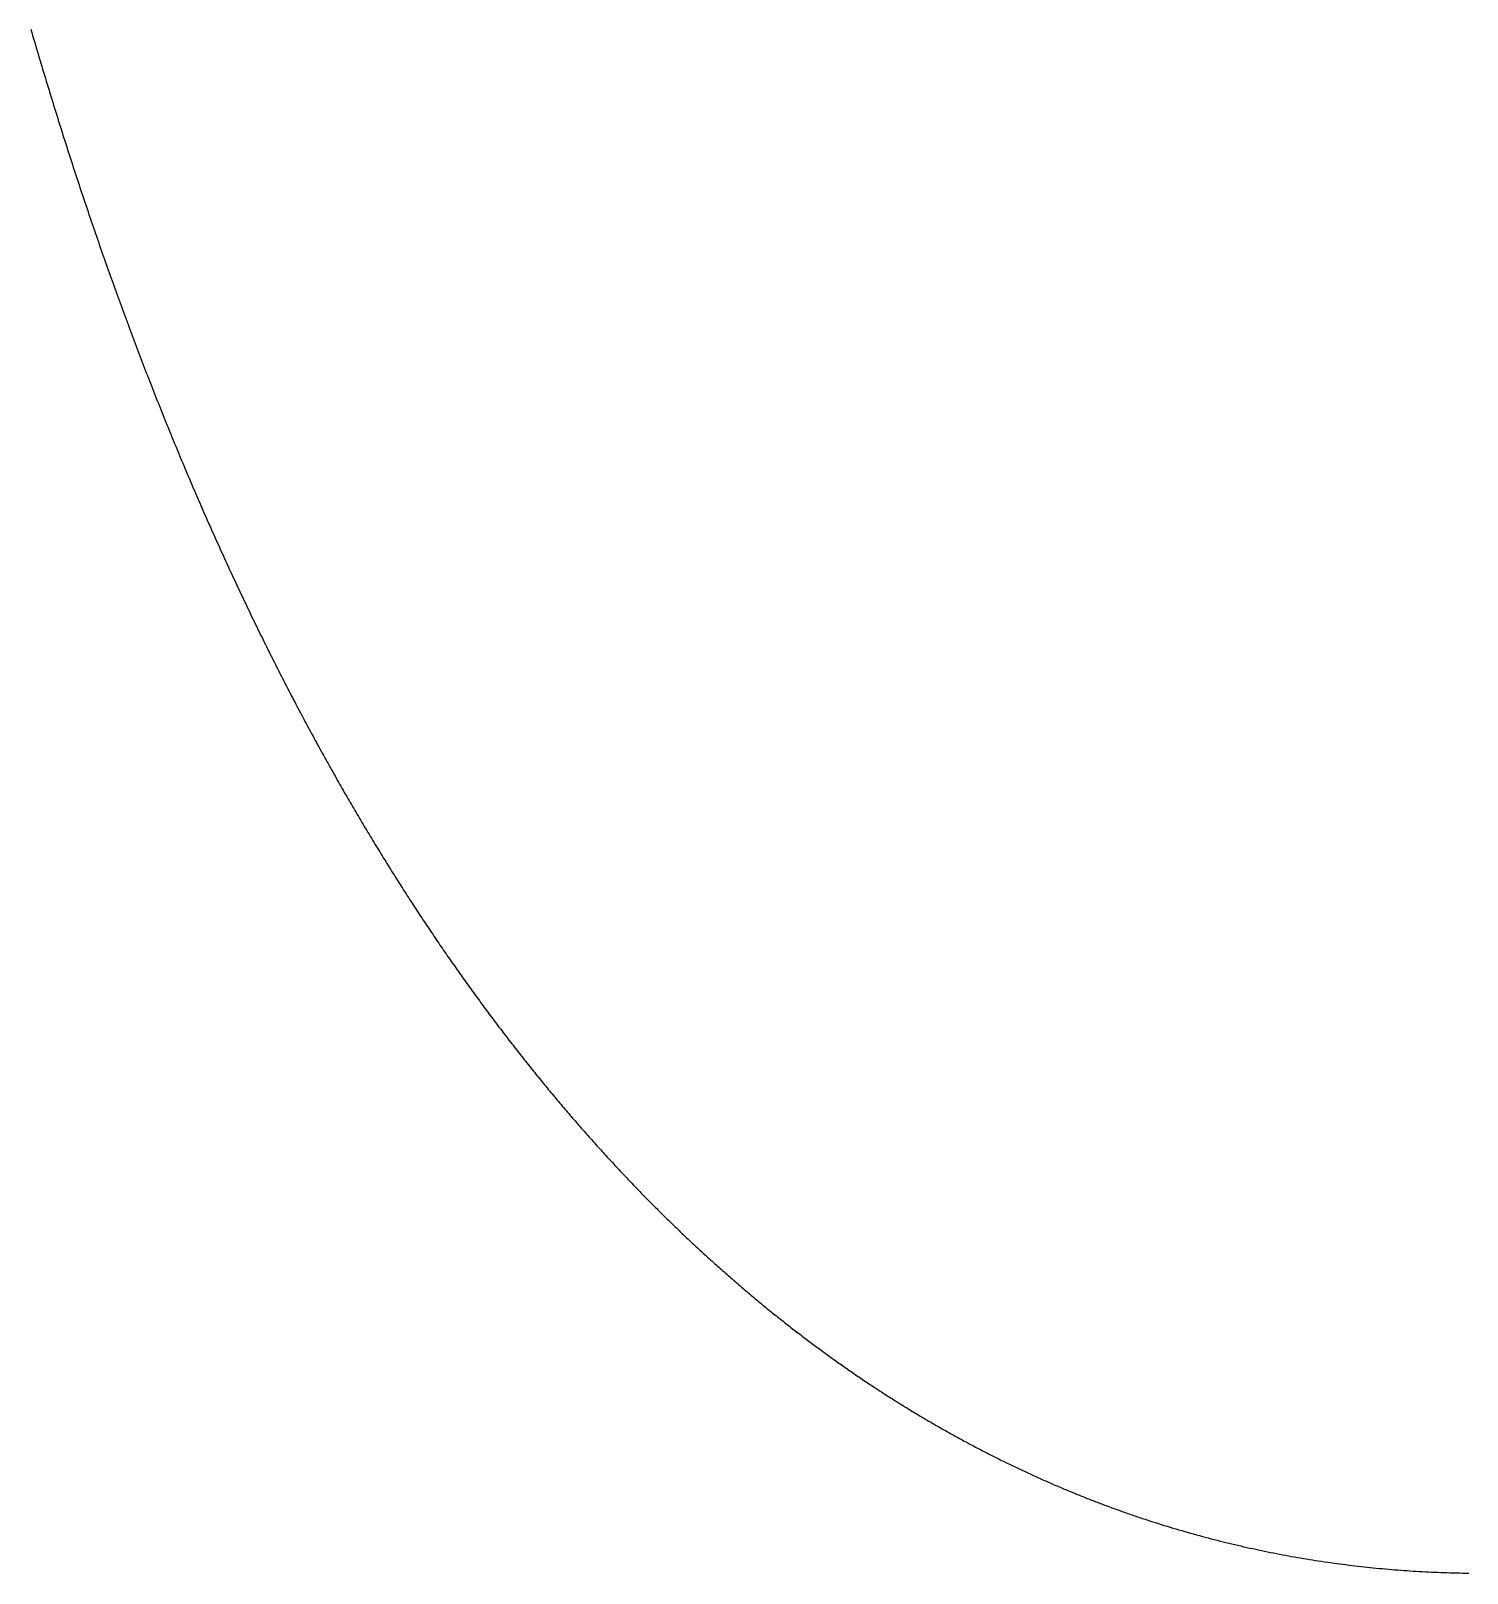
# Model space of a CAD drawing. Header units: millimetres. Extents: x 84 to 218, y -151 to -51.
# Drawn here: x 87.11 to 100.3, y -139.82 to -125.65 of the extents above; entities that cross this region are included whole.
import ezdxf

# ---------------------------------------------------------------- set-up
doc = ezdxf.new("R2010")
doc.units = ezdxf.units.MM
doc.layers.add('BLACK', color=250, linetype='CONTINUOUS')

msp = doc.modelspace()

# ---------------------------------------------------------------- linework, layer by layer
at = {"layer": 'BLACK', "linetype": 'CONTINUOUS'}
for p, q in [((87.112212, -125.640218), (87.120461, -125.668563)), ((87.120461, -125.668563), (87.128719, -125.696869)), ((87.128719, -125.696869), (87.136989, -125.725144)), ((87.136989, -125.725144), (87.145268, -125.753379)), ((87.145268, -125.753379), (87.153559, -125.781583)), ((87.153559, -125.781583), (87.161859, -125.809747)), ((87.161859, -125.809747), (87.170171, -125.83788)), ((87.170171, -125.83788), (87.178492, -125.865974)), ((87.178492, -125.865974), (87.186824, -125.894036)), ((87.186824, -125.894036), (87.195166, -125.922059)), ((87.195166, -125.922059), (87.203519, -125.950051)), ((87.203519, -125.950051), (87.211882, -125.978003)), ((87.211882, -125.978003), (87.220256, -126.005925)), ((87.220256, -126.005925), (87.228639, -126.033807)), ((87.228639, -126.033807), (87.237034, -126.061658)), ((87.237034, -126.061658), (87.245437, -126.08947)), ((87.245437, -126.08947), (87.253852, -126.117251)), ((87.253852, -126.117251), (87.262276, -126.144992)), ((87.262276, -126.144992), (87.270712, -126.172702)), ((87.270712, -126.172702), (87.279157, -126.200373)), ((87.279157, -126.200373), (87.287613, -126.228014)), ((87.287613, -126.228014), (87.296078, -126.255615)), ((87.296078, -126.255615), (87.304554, -126.283185)), ((87.304554, -126.283185), (87.31304, -126.310716)), ((87.31304, -126.310716), (87.321536, -126.338217)), ((87.321536, -126.338217), (87.330042, -126.365677)), ((87.330042, -126.365677), (87.338559, -126.393108)), ((87.338559, -126.393108), (87.347085, -126.420499)), ((87.347085, -126.420499), (87.355622, -126.44786)), ((87.355622, -126.44786), (87.364168, -126.475181)), ((87.364168, -126.475181), (87.372725, -126.502472)), ((87.372725, -126.502472), (87.381291, -126.529724)), ((87.381291, -126.529724), (87.389869, -126.556945)), ((87.389869, -126.556945), (87.398455, -126.584127)), ((87.398455, -126.584127), (87.407052, -126.611279)), ((87.407052, -126.611279), (87.415658, -126.638391)), ((87.415658, -126.638391), (87.424275, -126.665474)), ((87.424275, -126.665474), (87.432901, -126.692517)), ((87.432901, -126.692517), (87.441538, -126.71953)), ((87.441538, -126.71953), (87.450184, -126.746503)), ((87.450184, -126.746503), (87.458841, -126.773447)), ((87.458841, -126.773447), (87.467506, -126.800351)), ((87.467506, -126.800351), (87.476183, -126.827226)), ((87.476183, -126.827226), (87.484868, -126.854061)), ((87.484868, -126.854061), (87.493565, -126.880866)), ((87.493565, -126.880866), (87.502269, -126.907632)), ((87.502269, -126.907632), (87.510985, -126.934368)), ((87.510985, -126.934368), (87.51971, -126.961065)), ((87.51971, -126.961065), (87.528445, -126.987732)), ((87.528445, -126.987732), (87.537189, -127.01436)), ((87.537189, -127.01436), (87.545944, -127.040958)), ((87.545944, -127.040958), (87.554708, -127.067518)), ((87.554708, -127.067518), (87.563482, -127.094047)), ((87.563482, -127.094047), (87.572265, -127.120537)), ((87.572265, -127.120537), (87.581059, -127.146998)), ((87.581059, -127.146998), (87.589861, -127.17342)), ((87.589861, -127.17342), (87.598674, -127.199812)), ((87.598674, -127.199812), (87.607495, -127.226165)), ((87.607495, -127.226165), (87.616328, -127.252488)), ((87.616328, -127.252488), (87.625168, -127.278773)), ((87.625168, -127.278773), (87.63402, -127.305028)), ((87.63402, -127.305028), (87.642879, -127.331244)), ((87.642879, -127.331244), (87.65175, -127.357431)), ((87.65175, -127.357431), (87.660629, -127.383578)), ((87.660629, -127.383578), (87.669519, -127.409696)), ((87.669519, -127.409696), (87.678417, -127.435776)), ((87.678417, -127.435776), (87.687325, -127.461826)), ((87.687325, -127.461826), (87.696242, -127.487837)), ((87.696242, -127.487837), (87.70517, -127.513819)), ((87.70517, -127.513819), (87.714105, -127.539762)), ((87.714105, -127.539762), (87.723052, -127.565676)), ((87.723052, -127.565676), (87.732007, -127.591551)), ((87.732007, -127.591551), (87.740972, -127.617397)), ((87.740972, -127.617397), (87.749945, -127.643204)), ((87.749945, -127.643204), (87.75893, -127.668982)), ((87.75893, -127.668982), (87.767921, -127.694721)), ((87.767921, -127.694721), (87.776924, -127.720431)), ((87.776924, -127.720431), (87.785935, -127.746103)), ((87.785935, -127.746103), (87.794957, -127.771745)), ((87.794957, -127.771745), (87.803986, -127.797349)), ((87.803986, -127.797349), (87.813026, -127.822924)), ((87.813026, -127.822924), (87.822074, -127.84846)), ((87.822074, -127.84846), (87.831132, -127.873967)), ((87.831132, -127.873967), (87.840199, -127.899436)), ((87.840199, -127.899436), (87.849276, -127.924875)), ((87.849276, -127.924875), (87.85836, -127.950277)), ((87.85836, -127.950277), (87.867456, -127.975649)), ((87.867456, -127.975649), (87.876559, -128.000983)), ((87.876559, -128.000983), (87.885673, -128.026288)), ((87.885673, -128.026288), (87.894794, -128.051555)), ((87.894794, -128.051555), (87.903926, -128.076792)), ((87.903926, -128.076792), (87.913066, -128.101992)), ((87.913066, -128.101992), (87.922216, -128.127162)), ((87.922216, -128.127162), (87.931374, -128.152295)), ((87.931374, -128.152295), (87.940542, -128.177398)), ((87.940542, -128.177398), (87.949718, -128.202463)), ((87.949718, -128.202463), (87.958905, -128.2275)), ((87.958905, -128.2275), (87.968098, -128.252498)), ((87.968098, -128.252498), (87.977303, -128.277468)), ((87.977303, -128.277468), (87.986515, -128.302399)), ((87.986515, -128.302399), (87.995738, -128.327302)), ((87.995738, -128.327302), (88.004967, -128.352167)), ((88.004967, -128.352167), (88.014208, -128.377003)), ((88.014208, -128.377003), (88.023456, -128.401801)), ((88.023456, -128.401801), (88.032714, -128.426571)), ((88.032714, -128.426571), (88.04198, -128.451302)), ((88.04198, -128.451302), (88.051256, -128.476005)), ((88.051256, -128.476005), (88.060539, -128.50067)), ((88.060539, -128.50067), (88.069833, -128.525306)), ((88.069833, -128.525306), (88.079134, -128.549905)), ((88.079134, -128.549905), (88.088445, -128.574475)), ((88.088445, -128.574475), (88.097764, -128.599007)), ((88.097764, -128.599007), (88.107093, -128.623511)), ((88.107093, -128.623511), (88.11643, -128.647977)), ((88.11643, -128.647977), (88.125776, -128.672414)), ((88.125776, -128.672414), (88.13513, -128.696814)), ((88.13513, -128.696814), (88.144494, -128.721186)), ((88.144494, -128.721186), (88.153866, -128.745519)), ((88.153866, -128.745519), (88.163247, -128.769825)), ((88.163247, -128.769825), (88.172636, -128.794092)), ((88.172636, -128.794092), (88.182035, -128.818332)), ((88.182035, -128.818332), (88.191441, -128.842534)), ((88.191441, -128.842534), (88.200858, -128.866707)), ((88.200858, -128.866707), (88.210281, -128.890843)), ((88.210281, -128.890843), (88.219715, -128.914951)), ((88.219715, -128.914951), (88.229155, -128.939021)), ((88.229155, -128.939021), (88.238606, -128.963063)), ((88.238606, -128.963063), (88.248064, -128.987068)), ((88.248064, -128.987068), (88.257532, -129.011044)), ((88.257532, -129.011044), (88.267007, -129.034983)), ((88.267007, -129.034983), (88.276492, -129.058894)), ((88.276492, -129.058894), (88.285984, -129.082767)), ((88.285984, -129.082767), (88.295486, -129.106612)), ((88.295486, -129.106612), (88.304995, -129.130421)), ((88.304995, -129.130421), (88.314514, -129.1542)), ((88.314514, -129.1542), (88.32404, -129.177943)), ((88.32404, -129.177943), (88.333576, -129.201658)), ((88.333576, -129.201658), (88.343119, -129.225336)), ((88.343119, -129.225336), (88.352672, -129.248985)), ((88.352672, -129.248985), (88.362231, -129.272597)), ((88.362231, -129.272597), (88.371801, -129.296182)), ((88.371801, -129.296182), (88.381378, -129.319729)), ((88.381378, -129.319729), (88.390964, -129.343248)), ((88.390964, -129.343248), (88.400557, -129.366731)), ((88.400557, -129.366731), (88.41016, -129.390185)), ((88.41016, -129.390185), (88.41977, -129.413603)), ((88.41977, -129.413603), (88.42939, -129.436992)), ((88.42939, -129.436992), (88.439016, -129.460345)), ((88.439016, -129.460345), (88.448653, -129.483669)), ((88.448653, -129.483669), (88.458296, -129.506958)), ((88.458296, -129.506958), (88.467949, -129.530217)), ((88.467949, -129.530217), (88.477608, -129.553441)), ((88.477608, -129.553441), (88.487278, -129.576636)), ((88.487278, -129.576636), (88.496954, -129.599795)), ((88.496954, -129.599795), (88.506639, -129.622926)), ((88.506639, -129.622926), (88.516332, -129.64602)), ((88.516332, -129.64602), (88.526034, -129.669087)), ((88.526034, -129.669087), (88.535742, -129.692117)), ((88.535742, -129.692117), (88.545461, -129.715119)), ((88.545461, -129.715119), (88.555186, -129.738084)), ((88.555186, -129.738084), (88.564921, -129.761022)), ((88.564921, -129.761022), (88.574662, -129.783924)), ((88.574662, -129.783924), (88.584413, -129.806797)), ((88.584413, -129.806797), (88.59417, -129.829635)), ((88.59417, -129.829635), (88.603937, -129.852444)), ((88.603937, -129.852444), (88.61371, -129.875217)), ((88.61371, -129.875217), (88.623493, -129.897963)), ((88.623493, -129.897963), (88.633283, -129.920672)), ((88.633283, -129.920672), (88.643082, -129.943354)), ((88.643082, -129.943354), (88.652887, -129.965999)), ((88.652887, -129.965999), (88.662702, -129.988617)), ((88.662702, -129.988617), (88.672524, -130.011199)), ((88.672524, -130.011199), (88.682355, -130.033753)), ((88.682355, -130.033753), (88.692192, -130.056271)), ((88.692192, -130.056271), (88.702039, -130.078761)), ((88.702039, -130.078761), (88.711892, -130.101216)), ((88.711892, -130.101216), (88.721755, -130.123642)), ((88.721755, -130.123642), (88.731623, -130.146033)), ((88.731623, -130.146033), (88.741502, -130.168396)), ((88.741502, -130.168396), (88.751386, -130.190724)), ((88.751386, -130.190724), (88.76128, -130.213024)), ((88.76128, -130.213024), (88.771181, -130.235288)), ((88.771181, -130.235288), (88.78109, -130.257524)), ((88.78109, -130.257524), (88.791006, -130.279725)), ((88.791006, -130.279725), (88.800932, -130.301898)), ((88.800932, -130.301898), (88.810863, -130.324036)), ((88.810863, -130.324036), (88.820804, -130.346146)), ((88.820804, -130.346146), (88.830751, -130.368221)), ((88.830751, -130.368221), (88.840707, -130.390268)), ((88.840707, -130.390268), (88.850669, -130.412279)), ((88.850669, -130.412279), (88.860641, -130.434263)), ((88.860641, -130.434263), (88.870619, -130.456212)), ((88.870619, -130.456212), (88.880606, -130.478133)), ((88.880606, -130.478133), (88.890599, -130.500019)), ((88.890599, -130.500019), (88.900601, -130.521877)), ((88.900601, -130.521877), (88.91061, -130.5437)), ((88.91061, -130.5437), (88.920627, -130.565496)), ((88.920627, -130.565496), (88.930651, -130.587256)), ((88.930651, -130.587256), (88.940684, -130.608989)), ((88.940684, -130.608989), (88.950723, -130.630687)), ((88.950723, -130.630687), (88.960771, -130.652357)), ((88.960771, -130.652357), (88.970824, -130.673993)), ((88.970824, -130.673993), (88.980888, -130.695601)), ((88.980888, -130.695601), (88.990957, -130.717173)), ((88.990957, -130.717173), (89.001035, -130.738719)), ((89.001035, -130.738719), (89.011119, -130.760229)), ((89.011119, -130.760229), (89.021212, -130.781713)), ((89.021212, -130.781713), (89.031311, -130.803161)), ((89.031311, -130.803161), (89.041419, -130.824582)), ((89.041419, -130.824582), (89.051533, -130.845968)), ((89.051533, -130.845968), (89.061656, -130.867327)), ((89.061656, -130.867327), (89.071784, -130.888651)), ((89.071784, -130.888651), (89.081922, -130.909948)), ((89.081922, -130.909948), (89.092066, -130.93121)), ((89.092066, -130.93121), (89.102219, -130.952445)), ((89.102219, -130.952445), (89.112377, -130.973645)), ((89.112377, -130.973645), (89.122544, -130.994819)), ((89.122544, -130.994819), (89.132717, -131.015957)), ((89.132717, -131.015957), (89.142899, -131.037068)), ((89.142899, -131.037068), (89.153087, -131.058145)), ((89.153087, -131.058145), (89.163283, -131.079194)), ((89.163283, -131.079194), (89.173486, -131.100209)), ((89.173486, -131.100209), (89.183697, -131.121197)), ((89.183697, -131.121197), (89.193914, -131.142151)), ((89.193914, -131.142151), (89.204139, -131.163077)), ((89.204139, -131.163077), (89.214371, -131.183969)), ((89.214371, -131.183969), (89.224611, -131.204834)), ((89.224611, -131.204834), (89.234857, -131.225665)), ((89.234857, -131.225665), (89.245111, -131.246469)), ((89.245111, -131.246469), (89.255371, -131.267238)), ((89.255371, -131.267238), (89.26564, -131.28798)), ((89.26564, -131.28798), (89.275915, -131.308689)), ((89.275915, -131.308689), (89.286198, -131.32937)), ((89.286198, -131.32937), (89.296487, -131.350017)), ((89.296487, -131.350017), (89.306784, -131.370637)), ((89.306784, -131.370637), (89.317087, -131.391223)), ((89.317087, -131.391223), (89.327399, -131.411782)), ((89.327399, -131.411782), (89.337716, -131.432307)), ((89.337716, -131.432307), (89.348042, -131.452805)), ((89.348042, -131.452805), (89.358374, -131.473269)), ((89.358374, -131.473269), (89.368714, -131.493707)), ((89.368714, -131.493707), (89.379059, -131.51411)), ((89.379059, -131.51411), (89.389413, -131.534487)), ((89.389413, -131.534487), (89.399773, -131.554829)), ((89.399773, -131.554829), (89.410141, -131.575145)), ((89.410141, -131.575145), (89.420514, -131.595427)), ((89.420514, -131.595427), (89.430897, -131.615683)), ((89.430897, -131.615683), (89.441284, -131.635904)), ((89.441284, -131.635904), (89.45168, -131.656099)), ((89.45168, -131.656099), (89.462081, -131.67626)), ((89.462081, -131.67626), (89.472491, -131.696395)), ((89.472491, -131.696395), (89.482906, -131.716495)), ((89.482906, -131.716495), (89.49333, -131.73657)), ((89.49333, -131.73657), (89.503759, -131.75661)), ((89.503759, -131.75661), (89.514196, -131.776624)), ((89.514196, -131.776624), (89.524639, -131.796604)), ((89.524639, -131.796604), (89.53509, -131.816558)), ((89.53509, -131.816558), (89.545546, -131.836478)), ((89.545546, -131.836478), (89.556011, -131.856372)), ((89.556011, -131.856372), (89.566481, -131.876232)), ((89.566481, -131.876232), (89.57696, -131.896066)), ((89.57696, -131.896066), (89.587443, -131.915866)), ((89.587443, -131.915866), (89.597935, -131.93564)), ((89.597935, -131.93564), (89.608432, -131.95538)), ((89.608432, -131.95538), (89.618938, -131.975094)), ((89.618938, -131.975094), (89.629449, -131.994775)), ((89.629449, -131.994775), (89.639968, -132.014429)), ((89.639968, -132.014429), (89.650492, -132.03405)), ((89.650492, -132.03405), (89.661024, -132.053645)), ((89.661024, -132.053645), (89.671562, -132.073206)), ((89.671562, -132.073206), (89.682107, -132.092741)), ((89.682107, -132.092741), (89.692658, -132.112243)), ((89.692658, -132.112243), (89.703217, -132.131719)), ((89.703217, -132.131719), (89.713781, -132.151161)), ((89.713781, -132.151161), (89.724354, -132.170578)), ((89.724354, -132.170578), (89.734931, -132.189961)), ((89.734931, -132.189961), (89.745517, -132.209318)), ((89.745517, -132.209318), (89.756107, -132.228642)), ((89.756107, -132.228642), (89.766706, -132.24794)), ((89.766706, -132.24794), (89.77731, -132.267204)), ((89.77731, -132.267204), (89.787922, -132.286443)), ((89.787922, -132.286443), (89.798539, -132.305649)), ((89.798539, -132.305649), (89.809164, -132.324828)), ((89.809164, -132.324828), (89.819794, -132.343975)), ((89.819794, -132.343975), (89.830432, -132.363096)), ((89.830432, -132.363096), (89.841075, -132.382184)), ((89.841075, -132.382184), (89.851726, -132.401245)), ((89.851726, -132.401245), (89.862382, -132.420274)), ((89.862382, -132.420274), (89.873046, -132.439277)), ((89.873046, -132.439277), (89.883715, -132.458248)), ((89.883715, -132.458248), (89.894392, -132.477192)), ((89.894392, -132.477192), (89.905074, -132.496104)), ((89.905074, -132.496104), (89.915763, -132.514989)), ((89.915763, -132.514989), (89.926458, -132.533843)), ((89.926458, -132.533843), (89.937161, -132.55267)), ((89.937161, -132.55267), (89.947868, -132.571464)), ((89.947868, -132.571464), (89.958583, -132.590233)), ((89.958583, -132.590233), (89.969303, -132.608969)), ((89.969303, -132.608969), (89.980032, -132.62768)), ((89.980032, -132.62768), (89.990764, -132.646358)), ((89.990764, -132.646358), (90.001505, -132.66501)), ((90.001505, -132.66501), (90.01225, -132.68363)), ((90.01225, -132.68363), (90.023004, -132.702223)), ((90.023004, -132.702223), (90.033762, -132.720785)), ((90.033762, -132.720785), (90.044528, -132.739321)), ((90.044528, -132.739321), (90.055298, -132.757825)), ((90.055298, -132.757825), (90.066077, -132.776302)), ((90.066077, -132.776302), (90.07686, -132.794748)), ((90.07686, -132.794748), (90.087651, -132.813168)), ((90.087651, -132.813168), (90.098447, -132.831556)), ((90.098447, -132.831556), (90.10925, -132.849918)), ((90.10925, -132.849918), (90.120058, -132.868248)), ((90.120058, -132.868248), (90.130874, -132.886552)), ((90.130874, -132.886552), (90.141694, -132.904824)), ((90.141694, -132.904824), (90.152523, -132.923071)), ((90.152523, -132.923071), (90.163355, -132.941285)), ((90.163355, -132.941285), (90.174196, -132.959474)), ((90.174196, -132.959474), (90.185041, -132.977632)), ((90.185041, -132.977632), (90.195893, -132.995763)), ((90.195893, -132.995763), (90.206751, -133.013863)), ((90.206751, -133.013863), (90.217616, -133.031937)), ((90.217616, -133.031937), (90.228485, -133.049979)), ((90.228485, -133.049979), (90.239362, -133.067996)), ((90.239362, -133.067996), (90.250244, -133.085981)), ((90.250244, -133.085981), (90.261133, -133.103941)), ((90.261133, -133.103941), (90.272027, -133.121868)), ((90.272027, -133.121868), (90.282928, -133.139771)), ((90.282928, -133.139771), (90.293834, -133.157641)), ((90.293834, -133.157641), (90.304748, -133.175487)), ((90.304748, -133.175487), (90.315665, -133.1933)), ((90.315665, -133.1933), (90.326591, -133.211089)), ((90.326591, -133.211089), (90.337521, -133.228846)), ((90.337521, -133.228846), (90.348458, -133.246577)), ((90.348458, -133.246577), (90.3594, -133.264277)), ((90.3594, -133.264277), (90.370349, -133.281951)), ((90.370349, -133.281951), (90.381303, -133.299595)), ((90.381303, -133.299595), (90.392264, -133.317212)), ((90.392264, -133.317212), (90.403229, -133.334799)), ((90.403229, -133.334799), (90.414203, -133.35236)), ((90.414203, -133.35236), (90.42518, -133.36989)), ((90.42518, -133.36989), (90.436165, -133.387395)), ((90.436165, -133.387395), (90.447154, -133.404868)), ((90.447154, -133.404868), (90.45815, -133.422316)), ((90.45815, -133.422316), (90.469151, -133.439733)), ((90.469151, -133.439733), (90.480159, -133.457125)), ((90.480159, -133.457125), (90.491172, -133.474485)), ((90.491172, -133.474485), (90.502192, -133.491821)), ((90.502192, -133.491821), (90.513216, -133.509125)), ((90.513216, -133.509125), (90.524248, -133.526404)), ((90.524248, -133.526404), (90.535283, -133.543652)), ((90.535283, -133.543652), (90.546326, -133.560875)), ((90.546326, -133.560875), (90.557374, -133.578067)), ((90.557374, -133.578067), (90.568429, -133.595234)), ((90.568429, -133.595234), (90.579487, -133.61237)), ((90.579487, -133.61237), (90.590554, -133.629481)), ((90.590554, -133.629481), (90.601624, -133.646561)), ((90.601624, -133.646561), (90.612701, -133.663616)), ((90.612701, -133.663616), (90.623783, -133.680641)), ((90.623783, -133.680641), (90.634872, -133.69764)), ((90.634872, -133.69764), (90.645965, -133.714608)), ((90.645965, -133.714608), (90.657066, -133.731552)), ((90.657066, -133.731552), (90.66817, -133.748465)), ((90.66817, -133.748465), (90.679282, -133.765353)), ((90.679282, -133.765353), (90.690398, -133.78221)), ((90.690398, -133.78221), (90.701521, -133.799042)), ((90.701521, -133.799042), (90.712648, -133.815844)), ((90.712648, -133.815844), (90.723783, -133.832621)), ((90.723783, -133.832621), (90.734921, -133.849367)), ((90.734921, -133.849367), (90.746066, -133.866089)), ((90.746066, -133.866089), (90.757216, -133.88278)), ((90.757216, -133.88278), (90.768373, -133.899446)), ((90.768373, -133.899446), (90.779533, -133.916082)), ((90.779533, -133.916082), (90.790701, -133.932692)), ((90.790701, -133.932692), (90.801873, -133.949273)), ((90.801873, -133.949273), (90.813052, -133.965829)), ((90.813052, -133.965829), (90.824235, -133.982354)), ((90.824235, -133.982354), (90.835425, -133.998855)), ((90.835425, -133.998855), (90.846619, -134.015325)), ((90.846619, -134.015325), (90.85782, -134.031771)), ((90.85782, -134.031771), (90.869025, -134.048187)), ((90.869025, -134.048187), (90.880237, -134.064578)), ((90.880237, -134.064578), (90.891453, -134.080938)), ((90.891453, -134.080938), (90.902676, -134.097274)), ((90.902676, -134.097274), (90.913903, -134.11358)), ((90.913903, -134.11358), (90.925137, -134.129862)), ((90.925137, -134.129862), (90.936374, -134.146113)), ((90.936374, -134.146113), (90.947619, -134.16234)), ((90.947619, -134.16234), (90.958868, -134.178536)), ((90.958868, -134.178536), (90.970123, -134.194709)), ((90.970123, -134.194709), (90.981383, -134.210851)), ((90.981383, -134.210851), (90.992649, -134.226968)), ((90.992649, -134.226968), (91.003919, -134.243056)), ((91.003919, -134.243056), (91.015196, -134.259119)), ((91.015196, -134.259119), (91.026477, -134.275153)), ((91.026477, -134.275153), (91.037765, -134.291162)), ((91.037765, -134.291162), (91.049057, -134.307141)), ((91.049057, -134.307141), (91.060355, -134.323096)), ((91.060355, -134.323096), (91.071657, -134.339021)), ((91.071657, -134.339021), (91.082967, -134.354921)), ((91.082967, -134.354921), (91.09428, -134.370792)), ((91.09428, -134.370792), (91.105599, -134.386639)), ((91.105599, -134.386639), (91.116923, -134.402456)), ((91.116923, -134.402456), (91.128253, -134.418248)), ((91.128253, -134.418248), (91.139587, -134.434011)), ((91.139587, -134.434011), (91.150928, -134.44975)), ((91.150928, -134.44975), (91.162273, -134.465459)), ((91.162273, -134.465459), (91.173624, -134.481144)), ((91.173624, -134.481144), (91.184979, -134.496799)), ((91.184979, -134.496799), (91.196341, -134.51243)), ((91.196341, -134.51243), (91.207706, -134.528032)), ((91.207706, -134.528032), (91.219079, -134.543609)), ((91.219079, -134.543609), (91.230454, -134.559157)), ((91.230454, -134.559157), (91.241837, -134.574681)), ((91.241837, -134.574681), (91.253223, -134.590176)), ((91.253223, -134.590176), (91.264617, -134.605646)), ((91.264617, -134.605646), (91.276013, -134.621087)), ((91.276013, -134.621087), (91.287416, -134.636504)), ((91.287416, -134.636504), (91.298823, -134.651892)), ((91.298823, -134.651892), (91.310237, -134.667256)), ((91.310237, -134.667256), (91.321654, -134.68259)), ((91.321654, -134.68259), (91.333078, -134.697901)), ((91.333078, -134.697901), (91.344505, -134.713182)), ((91.344505, -134.713182), (91.355939, -134.728439)), ((91.355939, -134.728439), (91.367377, -134.743668)), ((91.367377, -134.743668), (91.378821, -134.758872)), ((91.378821, -134.758872), (91.390269, -134.774047)), ((91.390269, -134.774047), (91.401723, -134.789198)), ((91.401723, -134.789198), (91.413181, -134.80432)), ((91.413181, -134.80432), (91.424646, -134.819419)), ((91.424646, -134.819419), (91.436114, -134.834488)), ((91.436114, -134.834488), (91.447588, -134.849533)), ((91.447588, -134.849533), (91.459066, -134.86455)), ((91.459066, -134.86455), (91.470551, -134.879543)), ((91.470551, -134.879543), (91.482039, -134.894507)), ((91.482039, -134.894507), (91.493534, -134.909447)), ((91.493534, -134.909447), (91.505032, -134.924358)), ((91.505032, -134.924358), (91.516537, -134.939245)), ((91.516537, -134.939245), (91.528044, -134.954104)), ((91.528044, -134.954104), (91.539559, -134.968939)), ((91.539559, -134.968939), (91.551077, -134.983745)), ((91.551077, -134.983745), (91.562602, -134.998528)), ((91.562602, -134.998528), (91.574129, -135.013282)), ((91.574129, -135.013282), (91.585664, -135.028012)), ((91.585664, -135.028012), (91.597201, -135.042713)), ((91.597201, -135.042713), (91.608746, -135.057391)), ((91.608746, -135.057391), (91.620293, -135.072041)), ((91.620293, -135.072041), (91.631847, -135.086666)), ((91.631847, -135.086666), (91.643405, -135.101264)), ((91.643405, -135.101264), (91.654969, -135.115837)), ((91.654969, -135.115837), (91.666536, -135.130382)), ((91.666536, -135.130382), (91.678109, -135.144904)), ((91.678109, -135.144904), (91.689686, -135.159397)), ((91.689686, -135.159397), (91.701269, -135.173867)), ((91.701269, -135.173867), (91.712856, -135.188308)), ((91.712856, -135.188308), (91.724449, -135.202726)), ((91.724449, -135.202726), (91.736045, -135.217115)), ((91.736045, -135.217115), (91.747648, -135.231481)), ((91.747648, -135.231481), (91.759253, -135.245819)), ((91.759253, -135.245819), (91.770866, -135.260133)), ((91.770866, -135.260133), (91.782481, -135.274419)), ((91.782481, -135.274419), (91.794103, -135.288682)), ((91.794103, -135.288682), (91.805728, -135.302916)), ((91.805728, -135.302916), (91.81736, -135.317127)), ((91.81736, -135.317127), (91.828994, -135.33131)), ((91.828994, -135.33131), (91.840635, -135.34547)), ((91.840635, -135.34547), (91.852279, -135.359601)), ((91.852279, -135.359601), (91.86393, -135.37371)), ((91.86393, -135.37371), (91.875583, -135.38779)), ((91.875583, -135.38779), (91.887243, -135.401847)), ((91.887243, -135.401847), (91.898906, -135.415876)), ((91.898906, -135.415876), (91.910576, -135.429881)), ((91.910576, -135.429881), (91.922248, -135.443859)), ((91.922248, -135.443859), (91.933927, -135.457814)), ((91.933927, -135.457814), (91.945609, -135.47174)), ((91.945609, -135.47174), (91.957297, -135.485644)), ((91.957297, -135.485644), (91.968988, -135.499519)), ((91.968988, -135.499519), (91.980686, -135.513372)), ((91.980686, -135.513372), (91.992387, -135.527197)), ((91.992387, -135.527197), (92.004094, -135.540998)), ((92.004094, -135.540998), (92.015803, -135.554772)), ((92.015803, -135.554772), (92.02752, -135.568523)), ((92.02752, -135.568523), (92.039239, -135.582246)), ((92.039239, -135.582246), (92.050964, -135.595946)), ((92.050964, -135.595946), (92.062693, -135.609618)), ((92.062693, -135.609618), (92.074428, -135.623267)), ((92.074428, -135.623267), (92.086165, -135.636889)), ((92.086165, -135.636889), (92.097909, -135.650487)), ((92.097909, -135.650487), (92.109656, -135.664059)), ((92.109656, -135.664059), (92.121409, -135.677607)), ((92.121409, -135.677607), (92.133165, -135.691127)), ((92.133165, -135.691127), (92.144927, -135.704625)), ((92.144927, -135.704625), (92.156693, -135.718095)), ((92.156693, -135.718095), (92.168464, -135.731542)), ((92.168464, -135.731542), (92.180238, -135.744962)), ((92.180238, -135.744962), (92.192019, -135.758359)), ((92.192019, -135.758359), (92.203802, -135.771729)), ((92.203802, -135.771729), (92.215592, -135.785076)), ((92.215592, -135.785076), (92.227384, -135.798395)), ((92.227384, -135.798395), (92.239183, -135.811692)), ((92.239183, -135.811692), (92.250984, -135.824961)), ((92.250984, -135.824961), (92.262792, -135.838208)), ((92.262792, -135.838208), (92.274603, -135.851427)), ((92.274603, -135.851427), (92.286419, -135.864624)), ((92.286419, -135.864624), (92.298239, -135.877793)), ((92.298239, -135.877793), (92.310064, -135.89094)), ((92.310064, -135.89094), (92.321893, -135.904059)), ((92.321893, -135.904059), (92.333727, -135.917156)), ((92.333727, -135.917156), (92.345565, -135.930226)), ((92.345565, -135.930226), (92.357408, -135.943273)), ((92.357408, -135.943273), (92.369255, -135.956293)), ((92.369255, -135.956293), (92.381107, -135.96929)), ((92.381107, -135.96929), (92.392962, -135.982261)), ((92.392962, -135.982261), (92.404823, -135.995209)), ((92.404823, -135.995209), (92.416687, -136.00813)), ((92.416687, -136.00813), (92.428558, -136.021028)), ((92.428558, -136.021028), (92.44043, -136.033899)), ((92.44043, -136.033899), (92.452309, -136.046748)), ((92.452309, -136.046748), (92.464191, -136.05957)), ((92.464191, -136.05957), (92.476079, -136.072369)), ((92.476079, -136.072369), (92.487969, -136.085142)), ((92.487969, -136.085142), (92.499866, -136.097892)), ((92.499866, -136.097892), (92.511765, -136.110615)), ((92.511765, -136.110615), (92.52367, -136.123316)), ((92.52367, -136.123316), (92.535578, -136.135991)), ((92.535578, -136.135991), (92.547492, -136.148642)), ((92.547492, -136.148642), (92.559409, -136.161267)), ((92.559409, -136.161267), (92.571331, -136.17387)), ((92.571331, -136.17387), (92.583257, -136.186446)), ((92.583257, -136.186446), (92.595188, -136.198999)), ((92.595188, -136.198999), (92.607122, -136.211527)), ((92.607122, -136.211527), (92.619062, -136.224031)), ((92.619062, -136.224031), (92.631005, -136.23651)), ((92.631005, -136.23651), (92.642953, -136.248965)), ((92.642953, -136.248965), (92.654904, -136.261395)), ((92.654904, -136.261395), (92.666862, -136.273802)), ((92.666862, -136.273802), (92.678821, -136.286182)), ((92.678821, -136.286182), (92.690787, -136.298541)), ((92.690787, -136.298541), (92.702756, -136.310873)), ((92.702756, -136.310873), (92.71473, -136.323182)), ((92.71473, -136.323182), (92.726707, -136.335466)), ((92.726707, -136.335466), (92.73869, -136.347727)), ((92.73869, -136.347727), (92.750675, -136.359962)), ((92.750675, -136.359962), (92.762667, -136.372174)), ((92.762667, -136.372174), (92.774661, -136.384361)), ((92.774661, -136.384361), (92.786661, -136.396525)), ((92.786661, -136.396525), (92.798663, -136.408663)), ((92.798663, -136.408663), (92.810671, -136.420779)), ((92.810671, -136.420779), (92.822682, -136.432869)), ((92.822682, -136.432869), (92.834699, -136.444936)), ((92.834699, -136.444936), (92.846719, -136.456978)), ((92.846719, -136.456978), (92.858744, -136.468997)), ((92.858744, -136.468997), (92.870772, -136.480991)), ((92.870772, -136.480991), (92.882805, -136.492962)), ((92.882805, -136.492962), (92.894841, -136.504908)), ((92.894841, -136.504908), (92.906883, -136.516831)), ((92.906883, -136.516831), (92.918928, -136.528728)), ((92.918928, -136.528728), (92.930978, -136.540603)), ((92.930978, -136.540603), (92.943031, -136.552453)), ((92.943031, -136.552453), (92.95509, -136.56428)), ((92.95509, -136.56428), (92.967151, -136.576082)), ((92.967151, -136.576082), (92.979218, -136.587861)), ((92.979218, -136.587861), (92.991288, -136.599615)), ((92.991288, -136.599615), (93.003363, -136.611347)), ((93.003363, -136.611347), (93.015441, -136.623053)), ((93.015441, -136.623053), (93.027525, -136.634737)), ((93.027525, -136.634737), (93.039611, -136.646395)), ((93.039611, -136.646395), (93.051703, -136.658031)), ((93.051703, -136.658031), (93.063797, -136.669642)), ((93.063797, -136.669642), (93.075898, -136.681231)), ((93.075898, -136.681231), (93.088, -136.692795)), ((93.088, -136.692795), (93.100109, -136.704336)), ((93.100109, -136.704336), (93.112219, -136.715852)), ((93.112219, -136.715852), (93.124336, -136.727346)), ((93.124336, -136.727346), (93.136455, -136.738814)), ((93.136455, -136.738814), (93.14858, -136.750261)), ((93.14858, -136.750261), (93.160707, -136.761682)), ((93.160707, -136.761682), (93.17284, -136.773081)), ((93.17284, -136.773081), (93.184976, -136.784456)), ((93.184976, -136.784456), (93.197117, -136.795808)), ((93.197117, -136.795808), (93.20926, -136.807135)), ((93.20926, -136.807135), (93.221409, -136.818439)), ((93.221409, -136.818439), (93.233561, -136.829719)), ((93.233561, -136.829719), (93.245718, -136.840977)), ((93.245718, -136.840977), (93.257878, -136.85221)), ((93.257878, -136.85221), (93.270044, -136.863421)), ((93.270044, -136.863421), (93.282212, -136.874607)), ((93.282212, -136.874607), (93.294385, -136.885771)), ((93.294385, -136.885771), (93.306561, -136.89691)), ((93.306561, -136.89691), (93.318743, -136.908027)), ((93.318743, -136.908027), (93.330927, -136.919119)), ((93.330927, -136.919119), (93.343116, -136.93019)), ((93.343116, -136.93019), (93.355309, -136.941235)), ((93.355309, -136.941235), (93.367506, -136.952259)), ((93.367506, -136.952259), (93.379706, -136.963258)), ((93.379706, -136.963258), (93.391912, -136.974234)), ((93.391912, -136.974234), (93.40412, -136.985187)), ((93.40412, -136.985187), (93.416334, -136.996117)), ((93.416334, -136.996117), (93.42855, -137.007023)), ((93.42855, -137.007023), (93.440772, -137.017907)), ((93.440772, -137.017907), (93.452996, -137.028766)), ((93.452996, -137.028766), (93.465225, -137.039603)), ((93.465225, -137.039603), (93.477457, -137.050416)), ((93.477457, -137.050416), (93.489695, -137.061207)), ((93.489695, -137.061207), (93.501935, -137.071974)), ((93.501935, -137.071974), (93.51418, -137.082718)), ((93.51418, -137.082718), (93.526428, -137.093439)), ((93.526428, -137.093439), (93.538682, -137.104137)), ((93.538682, -137.104137), (93.550938, -137.114811)), ((93.550938, -137.114811), (93.563199, -137.125463)), ((93.563199, -137.125463), (93.575463, -137.136091)), ((93.575463, -137.136091), (93.587732, -137.146697)), ((93.587732, -137.146697), (93.600004, -137.157279)), ((93.600004, -137.157279), (93.612281, -137.167839)), ((93.612281, -137.167839), (93.62456, -137.178375)), ((93.62456, -137.178375), (93.636845, -137.188889)), ((93.636845, -137.188889), (93.649133, -137.199379)), ((93.649133, -137.199379), (93.661425, -137.209848)), ((93.661425, -137.209848), (93.673721, -137.220292)), ((93.673721, -137.220292), (93.686021, -137.230714)), ((93.686021, -137.230714), (93.698324, -137.241112)), ((93.698324, -137.241112), (93.710633, -137.251489)), ((93.710633, -137.251489), (93.722944, -137.261842)), ((93.722944, -137.261842), (93.73526, -137.272172)), ((93.73526, -137.272172), (93.747579, -137.282479)), ((93.747579, -137.282479), (93.759903, -137.292765)), ((93.759903, -137.292765), (93.772229, -137.303026)), ((93.772229, -137.303026), (93.784561, -137.313266)), ((93.784561, -137.313266), (93.796895, -137.323481)), ((93.796895, -137.323481), (93.809235, -137.333675)), ((93.809235, -137.333675), (93.821577, -137.343846)), ((93.821577, -137.343846), (93.833924, -137.353994)), ((93.833924, -137.353994), (93.846274, -137.364119)), ((93.846274, -137.364119), (93.858629, -137.374223)), ((93.858629, -137.374223), (93.870986, -137.384302)), ((93.870986, -137.384302), (93.883349, -137.39436)), ((93.883349, -137.39436), (93.895715, -137.404394)), ((93.895715, -137.404394), (93.908085, -137.414407)), ((93.908085, -137.414407), (93.920458, -137.424396)), ((93.920458, -137.424396), (93.932836, -137.434363)), ((93.932836, -137.434363), (93.945217, -137.444307)), ((93.945217, -137.444307), (93.957603, -137.45423)), ((93.957603, -137.45423), (93.969991, -137.464128)), ((93.969991, -137.464128), (93.982385, -137.474006)), ((93.982385, -137.474006), (93.994781, -137.483859)), ((93.994781, -137.483859), (94.007182, -137.493692)), ((94.007182, -137.493692), (94.019586, -137.5035)), ((94.019586, -137.5035), (94.031995, -137.513288)), ((94.031995, -137.513288), (94.044406, -137.523052)), ((94.044406, -137.523052), (94.056823, -137.532794)), ((94.056823, -137.532794), (94.069242, -137.542513)), ((94.069242, -137.542513), (94.081666, -137.552211)), ((94.081666, -137.552211), (94.094093, -137.561885)), ((94.094093, -137.561885), (94.106524, -137.571538)), ((94.106524, -137.571538), (94.118959, -137.581167)), ((94.118959, -137.581167), (94.131398, -137.590775)), ((94.131398, -137.590775), (94.14384, -137.60036)), ((94.14384, -137.60036), (94.156287, -137.609924)), ((94.156287, -137.609924), (94.168737, -137.619464)), ((94.168737, -137.619464), (94.181191, -137.628983)), ((94.181191, -137.628983), (94.193649, -137.638478)), ((94.193649, -137.638478), (94.206111, -137.647953)), ((94.206111, -137.647953), (94.218576, -137.657404)), ((94.218576, -137.657404), (94.231045, -137.666834)), ((94.231045, -137.666834), (94.243518, -137.676241)), ((94.243518, -137.676241), (94.255995, -137.685626)), ((94.255995, -137.685626), (94.268475, -137.694989)), ((94.268475, -137.694989), (94.28096, -137.70433)), ((94.28096, -137.70433), (94.293448, -137.713648)), ((94.293448, -137.713648), (94.30594, -137.722945)), ((94.30594, -137.722945), (94.318435, -137.732219)), ((94.318435, -137.732219), (94.330935, -137.741471)), ((94.330935, -137.741471), (94.343438, -137.750701)), ((94.343438, -137.750701), (94.355945, -137.75991)), ((94.355945, -137.75991), (94.368456, -137.769095)), ((94.368456, -137.769095), (94.380971, -137.77826)), ((94.380971, -137.77826), (94.393488, -137.787401)), ((94.393488, -137.787401), (94.406011, -137.796521)), ((94.406011, -137.796521), (94.418536, -137.805619)), ((94.418536, -137.805619), (94.431066, -137.814695)), ((94.431066, -137.814695), (94.443599, -137.823749)), ((94.443599, -137.823749), (94.456137, -137.832781)), ((94.456137, -137.832781), (94.468677, -137.841791)), ((94.468677, -137.841791), (94.481222, -137.850779)), ((94.481222, -137.850779), (94.49377, -137.859745)), ((94.49377, -137.859745), (94.506322, -137.86869)), ((94.506322, -137.86869), (94.518878, -137.877612)), ((94.518878, -137.877612), (94.531438, -137.886513)), ((94.531438, -137.886513), (94.544001, -137.895391)), ((94.544001, -137.895391), (94.556568, -137.904249)), ((94.556568, -137.904249), (94.569138, -137.913083)), ((94.569138, -137.913083), (94.581713, -137.921897)), ((94.581713, -137.921897), (94.594291, -137.930688)), ((94.594291, -137.930688), (94.606874, -137.939458)), ((94.606874, -137.939458), (94.619459, -137.948205)), ((94.619459, -137.948205), (94.632049, -137.956932)), ((94.632049, -137.956932), (94.644642, -137.965636)), ((94.644642, -137.965636), (94.657239, -137.974319)), ((94.657239, -137.974319), (94.669839, -137.982979)), ((94.669839, -137.982979), (94.682444, -137.991619)), ((94.682444, -137.991619), (94.695052, -138.000236)), ((94.695052, -138.000236), (94.707664, -138.008832)), ((94.707664, -138.008832), (94.720279, -138.017406)), ((94.720279, -138.017406), (94.732899, -138.025959)), ((94.732899, -138.025959), (94.745521, -138.03449)), ((94.745521, -138.03449), (94.758148, -138.042999)), ((94.758148, -138.042999), (94.770778, -138.051487)), ((94.770778, -138.051487), (94.783413, -138.059953)), ((94.783413, -138.059953), (94.79605, -138.068397)), ((94.79605, -138.068397), (94.808692, -138.07682)), ((94.808692, -138.07682), (94.821337, -138.085221)), ((94.821337, -138.085221), (94.833986, -138.093601)), ((94.833986, -138.093601), (94.846639, -138.10196)), ((94.846639, -138.10196), (94.859295, -138.110297)), ((94.859295, -138.110297), (94.871955, -138.118612)), ((94.871955, -138.118612), (94.884619, -138.126906)), ((94.884619, -138.126906), (94.897287, -138.135178)), ((94.897287, -138.135178), (94.909958, -138.143429)), ((94.909958, -138.143429), (94.922633, -138.151658)), ((94.922633, -138.151658), (94.935312, -138.159866)), ((94.935312, -138.159866), (94.947994, -138.168052)), ((94.947994, -138.168052), (94.96068, -138.176218)), ((94.96068, -138.176218), (94.97337, -138.184361)), ((94.97337, -138.184361), (94.986063, -138.192484)), ((94.986063, -138.192484), (94.99876, -138.200585)), ((94.99876, -138.200585), (95.011461, -138.208664)), ((95.011461, -138.208664), (95.024166, -138.216723)), ((95.024166, -138.216723), (95.036874, -138.22476)), ((95.036874, -138.22476), (95.049586, -138.232775)), ((95.049586, -138.232775), (95.062302, -138.24077)), ((95.062302, -138.24077), (95.075021, -138.248742)), ((95.075021, -138.248742), (95.087744, -138.256694)), ((95.087744, -138.256694), (95.100471, -138.264625)), ((95.100471, -138.264625), (95.113201, -138.272534)), ((95.113201, -138.272534), (95.125935, -138.280422)), ((95.125935, -138.280422), (95.138673, -138.288289)), ((95.138673, -138.288289), (95.151414, -138.296134)), ((95.151414, -138.296134), (95.16416, -138.303958)), ((95.16416, -138.303958), (95.176908, -138.311761)), ((95.176908, -138.311761), (95.189661, -138.319543)), ((95.189661, -138.319543), (95.202417, -138.327304)), ((95.202417, -138.327304), (95.215178, -138.335044)), ((95.215178, -138.335044), (95.227941, -138.342762)), ((95.227941, -138.342762), (95.240709, -138.350459)), ((95.240709, -138.350459), (95.253479, -138.358135)), ((95.253479, -138.358135), (95.266254, -138.365791)), ((95.266254, -138.365791), (95.279033, -138.373424)), ((95.279033, -138.373424), (95.291815, -138.381037)), ((95.291815, -138.381037), (95.3046, -138.388629)), ((95.3046, -138.388629), (95.31739, -138.3962)), ((95.31739, -138.3962), (95.330183, -138.403749)), ((95.330183, -138.403749), (95.34298, -138.411278)), ((95.34298, -138.411278), (95.355781, -138.418786)), ((95.355781, -138.418786), (95.368585, -138.426272)), ((95.368585, -138.426272), (95.381393, -138.433738)), ((95.381393, -138.433738), (95.394205, -138.441182)), ((95.394205, -138.441182), (95.40702, -138.448606)), ((95.40702, -138.448606), (95.419839, -138.456009)), ((95.419839, -138.456009), (95.432661, -138.46339)), ((95.432661, -138.46339), (95.445488, -138.470751)), ((95.445488, -138.470751), (95.458318, -138.478091)), ((95.458318, -138.478091), (95.471152, -138.485409)), ((95.471152, -138.485409), (95.483989, -138.492707)), ((95.483989, -138.492707), (95.49683, -138.499984)), ((95.49683, -138.499984), (95.509675, -138.50724)), ((95.509675, -138.50724), (95.522524, -138.514476)), ((95.522524, -138.514476), (95.535376, -138.52169)), ((95.535376, -138.52169), (95.548232, -138.528884)), ((95.548232, -138.528884), (95.561091, -138.536056)), ((95.561091, -138.536056), (95.573955, -138.543208)), ((95.573955, -138.543208), (95.586822, -138.550339)), ((95.586822, -138.550339), (95.599692, -138.557449)), ((95.599692, -138.557449), (95.612567, -138.564539)), ((95.612567, -138.564539), (95.625445, -138.571607)), ((95.625445, -138.571607), (95.638326, -138.578655)), ((95.638326, -138.578655), (95.651212, -138.585682)), ((95.651212, -138.585682), (95.664101, -138.592688)), ((95.664101, -138.592688), (95.676994, -138.599674)), ((95.676994, -138.599674), (95.68989, -138.606639)), ((95.68989, -138.606639), (95.702791, -138.613583)), ((95.702791, -138.613583), (95.715695, -138.620506)), ((95.715695, -138.620506), (95.728602, -138.627409)), ((95.728602, -138.627409), (95.741513, -138.63429)), ((95.741513, -138.63429), (95.754429, -138.641152)), ((95.754429, -138.641152), (95.767347, -138.647992)), ((95.767347, -138.647992), (95.78027, -138.654812)), ((95.78027, -138.654812), (95.793196, -138.661611)), ((95.793196, -138.661611), (95.806126, -138.66839)), ((95.806126, -138.66839), (95.819059, -138.675148)), ((95.819059, -138.675148), (95.831996, -138.681885)), ((95.831996, -138.681885), (95.844937, -138.688602)), ((95.844937, -138.688602), (95.857882, -138.695298)), ((95.857882, -138.695298), (95.87083, -138.701973)), ((95.87083, -138.701973), (95.883782, -138.708628)), ((95.883782, -138.708628), (95.896738, -138.715262)), ((95.896738, -138.715262), (95.909697, -138.721876)), ((95.909697, -138.721876), (95.92266, -138.728469)), ((95.92266, -138.728469), (95.935627, -138.735042)), ((95.935627, -138.735042), (95.948598, -138.741594)), ((95.948598, -138.741594), (95.961572, -138.748126)), ((95.961572, -138.748126), (95.97455, -138.754637)), ((95.97455, -138.754637), (95.987532, -138.761127)), ((95.987532, -138.761127), (96.000517, -138.767597)), ((96.000517, -138.767597), (96.013506, -138.774047)), ((96.013506, -138.774047), (96.026499, -138.780476)), ((96.026499, -138.780476), (96.039496, -138.786885)), ((96.039496, -138.786885), (96.052496, -138.793273)), ((96.052496, -138.793273), (96.0655, -138.79964)), ((96.0655, -138.79964), (96.078507, -138.805988)), ((96.078507, -138.805988), (96.091519, -138.812314)), ((96.091519, -138.812314), (96.104534, -138.818621)), ((96.104534, -138.818621), (96.117553, -138.824907)), ((96.117553, -138.824907), (96.130575, -138.831172)), ((96.130575, -138.831172), (96.143602, -138.837417)), ((96.143602, -138.837417), (96.156632, -138.843642)), ((96.156632, -138.843642), (96.169666, -138.849847)), ((96.169666, -138.849847), (96.182703, -138.856031)), ((96.182703, -138.856031), (96.195744, -138.862194)), ((96.195744, -138.862194), (96.208789, -138.868338)), ((96.208789, -138.868338), (96.221838, -138.874461)), ((96.221838, -138.874461), (96.23489, -138.880563)), ((96.23489, -138.880563), (96.247946, -138.886645)), ((96.247946, -138.886645), (96.261006, -138.892707)), ((96.261006, -138.892707), (96.27407, -138.898749)), ((96.27407, -138.898749), (96.287137, -138.90477)), ((96.287137, -138.90477), (96.300208, -138.910771)), ((96.300208, -138.910771), (96.313283, -138.916752)), ((96.313283, -138.916752), (96.326362, -138.922713)), ((96.326362, -138.922713), (96.339444, -138.928653)), ((96.339444, -138.928653), (96.35253, -138.934573)), ((96.35253, -138.934573), (96.36562, -138.940473)), ((96.36562, -138.940473), (96.378714, -138.946352)), ((96.378714, -138.946352), (96.391811, -138.952211)), ((96.391811, -138.952211), (96.404912, -138.95805)), ((96.404912, -138.95805), (96.418017, -138.963869)), ((96.418017, -138.963869), (96.431125, -138.969668)), ((96.431125, -138.969668), (96.444238, -138.975446)), ((96.444238, -138.975446), (96.457354, -138.981204)), ((96.457354, -138.981204), (96.470474, -138.986942)), ((96.470474, -138.986942), (96.483597, -138.99266)), ((96.483597, -138.99266), (96.496725, -138.998358)), ((96.496725, -138.998358), (96.509856, -139.004035)), ((96.509856, -139.004035), (96.522991, -139.009692)), ((96.522991, -139.009692), (96.536129, -139.01533)), ((96.536129, -139.01533), (96.549272, -139.020947)), ((96.549272, -139.020947), (96.562418, -139.026544)), ((96.562418, -139.026544), (96.575568, -139.03212)), ((96.575568, -139.03212), (96.588722, -139.037677)), ((96.588722, -139.037677), (96.601879, -139.043213)), ((96.601879, -139.043213), (96.61504, -139.04873)), ((96.61504, -139.04873), (96.628206, -139.054226)), ((96.628206, -139.054226), (96.641374, -139.059702)), ((96.641374, -139.059702), (96.654547, -139.065159)), ((96.654547, -139.065159), (96.667724, -139.070595)), ((96.667724, -139.070595), (96.680904, -139.076011)), ((96.680904, -139.076011), (96.694088, -139.081407)), ((96.694088, -139.081407), (96.707276, -139.086783)), ((96.707276, -139.086783), (96.720467, -139.092138)), ((96.720467, -139.092138), (96.733663, -139.097474)), ((96.733663, -139.097474), (96.746862, -139.10279)), ((96.746862, -139.10279), (96.760065, -139.108086)), ((96.760065, -139.108086), (96.773272, -139.113361)), ((96.773272, -139.113361), (96.786482, -139.118617)), ((96.786482, -139.118617), (96.799697, -139.123853)), ((96.799697, -139.123853), (96.812915, -139.129069)), ((96.812915, -139.129069), (96.826137, -139.134264)), ((96.826137, -139.134264), (96.839363, -139.13944)), ((96.839363, -139.13944), (96.852592, -139.144596)), ((96.852592, -139.144596), (96.865826, -139.149732)), ((96.865826, -139.149732), (96.879063, -139.154847)), ((96.879063, -139.154847), (96.892305, -139.159943)), ((96.892305, -139.159943), (96.905549, -139.165019)), ((96.905549, -139.165019), (96.918798, -139.170075)), ((96.918798, -139.170075), (96.932051, -139.175111)), ((96.932051, -139.175111), (96.945307, -139.180127)), ((96.945307, -139.180127), (96.958567, -139.185123)), ((96.958567, -139.185123), (96.971832, -139.1901)), ((96.971832, -139.1901), (96.985099, -139.195056)), ((96.985099, -139.195056), (96.998371, -139.199992)), ((96.998371, -139.199992), (97.011647, -139.204909)), ((97.011647, -139.204909), (97.024926, -139.209805)), ((97.024926, -139.209805), (97.038209, -139.214682)), ((97.038209, -139.214682), (97.051497, -139.219539)), ((97.051497, -139.219539), (97.064787, -139.224375)), ((97.064787, -139.224375), (97.078082, -139.229193)), ((97.078082, -139.229193), (97.091381, -139.23399)), ((97.091381, -139.23399), (97.104684, -139.238767)), ((97.104684, -139.238767), (97.11799, -139.243524)), ((97.11799, -139.243524), (97.1313, -139.248262)), ((97.1313, -139.248262), (97.144614, -139.25298)), ((97.144614, -139.25298), (97.157932, -139.257678)), ((97.157932, -139.257678), (97.171254, -139.262356)), ((97.171254, -139.262356), (97.18458, -139.267014)), ((97.18458, -139.267014), (97.197909, -139.271652)), ((97.197909, -139.271652), (97.211243, -139.276271)), ((97.211243, -139.276271), (97.22458, -139.280869)), ((97.22458, -139.280869), (97.237922, -139.285448)), ((97.237922, -139.285448), (97.251266, -139.290007)), ((97.251266, -139.290007), (97.264616, -139.294547)), ((97.264616, -139.294547), (97.277968, -139.299066)), ((97.277968, -139.299066), (97.291325, -139.303566)), ((97.291325, -139.303566), (97.304686, -139.308046)), ((97.304686, -139.308046), (97.31805, -139.312506)), ((97.31805, -139.312506), (97.331419, -139.316946)), ((97.331419, -139.316946), (97.344791, -139.321367)), ((97.344791, -139.321367), (97.358167, -139.325768)), ((97.358167, -139.325768), (97.371548, -139.330149)), ((97.371548, -139.330149), (97.384931, -139.33451)), ((97.384931, -139.33451), (97.411711, -139.343173)), ((97.411711, -139.343173), (97.438507, -139.351758)), ((97.438507, -139.351758), (97.465318, -139.360263)), ((97.465318, -139.360263), (97.492145, -139.368689)), ((97.492145, -139.368689), (97.518987, -139.377037)), ((97.518987, -139.377037), (97.545846, -139.385306)), ((97.545846, -139.385306), (97.57272, -139.393495)), ((97.57272, -139.393495), (97.59961, -139.401607)), ((97.59961, -139.401607), (97.626515, -139.409639)), ((97.626515, -139.409639), (97.653437, -139.417592)), ((97.653437, -139.417592), (97.680374, -139.425467)), ((97.680374, -139.425467), (97.707327, -139.433263)), ((97.707327, -139.433263), (97.734297, -139.440981)), ((97.734297, -139.440981), (97.761282, -139.44862)), ((97.761282, -139.44862), (97.788283, -139.45618)), ((97.788283, -139.45618), (97.8153, -139.463661)), ((97.8153, -139.463661), (97.842332, -139.471065)), ((97.842332, -139.471065), (97.869381, -139.478389)), ((97.869381, -139.478389), (97.896446, -139.485635)), ((97.896446, -139.485635), (97.923527, -139.492803)), ((97.923527, -139.492803), (97.950625, -139.499892)), ((97.950625, -139.499892), (97.977738, -139.506902)), ((97.977738, -139.506902), (98.004867, -139.513834)), ((98.004867, -139.513834), (98.032013, -139.520688)), ((98.032013, -139.520688), (98.059174, -139.527463)), ((98.059174, -139.527463), (98.086352, -139.53416)), ((98.086352, -139.53416), (98.113546, -139.540779)), ((98.113546, -139.540779), (98.140757, -139.547319)), ((98.140757, -139.547319), (98.167983, -139.553781)), ((98.167983, -139.553781), (98.195226, -139.560164)), ((98.195226, -139.560164), (98.222485, -139.566469)), ((98.222485, -139.566469), (98.249761, -139.572696)), ((98.249761, -139.572696), (98.277053, -139.578845)), ((98.277053, -139.578845), (98.304361, -139.584915)), ((98.304361, -139.584915), (98.331685, -139.590907)), ((98.331685, -139.590907), (98.359027, -139.596821)), ((98.359027, -139.596821), (98.386384, -139.602656)), ((98.386384, -139.602656), (98.413758, -139.608413)), ((98.413758, -139.608413), (98.441149, -139.614092)), ((98.441149, -139.614092), (98.468556, -139.619693)), ((98.468556, -139.619693), (98.495979, -139.625215)), ((98.495979, -139.625215), (98.52342, -139.630659)), ((98.52342, -139.630659), (98.550876, -139.636025)), ((98.550876, -139.636025), (98.57835, -139.641313)), ((98.57835, -139.641313), (98.60584, -139.646522)), ((98.60584, -139.646522), (98.633347, -139.651653)), ((98.633347, -139.651653), (98.66087, -139.656706)), ((98.66087, -139.656706), (98.68841, -139.66168)), ((98.68841, -139.66168), (98.715967, -139.666577)), ((98.715967, -139.666577), (98.743541, -139.671395)), ((98.743541, -139.671395), (98.771131, -139.676135)), ((98.771131, -139.676135), (98.798739, -139.680796)), ((98.798739, -139.680796), (98.826363, -139.68538)), ((98.826363, -139.68538), (98.854004, -139.689885)), ((98.854004, -139.689885), (98.881662, -139.694311)), ((98.881662, -139.694311), (98.909337, -139.69866)), ((98.909337, -139.69866), (98.937028, -139.70293)), ((98.937028, -139.70293), (98.964737, -139.707122)), ((98.964737, -139.707122), (98.992463, -139.711235)), ((98.992463, -139.711235), (99.020206, -139.71527)), ((99.020206, -139.71527), (99.047965, -139.719227)), ((99.047965, -139.719227), (99.075742, -139.723106)), ((99.075742, -139.723106), (99.103536, -139.726906)), ((99.103536, -139.726906), (99.131347, -139.730627)), ((99.131347, -139.730627), (99.159175, -139.734271)), ((99.159175, -139.734271), (99.187021, -139.737835)), ((99.187021, -139.737835), (99.214883, -139.741322)), ((99.214883, -139.741322), (99.242763, -139.74473)), ((99.242763, -139.74473), (99.27066, -139.748059)), ((99.27066, -139.748059), (99.298574, -139.75131)), ((99.298574, -139.75131), (99.326505, -139.754483)), ((99.326505, -139.754483), (99.354454, -139.757577)), ((99.354454, -139.757577), (99.38242, -139.760592)), ((99.38242, -139.760592), (99.410404, -139.763529)), ((99.410404, -139.763529), (99.438404, -139.766387)), ((99.438404, -139.766387), (99.466423, -139.769166)), ((99.466423, -139.769166), (99.494458, -139.771867)), ((99.494458, -139.771867), (99.522511, -139.774489)), ((99.522511, -139.774489), (99.550581, -139.777033)), ((99.550581, -139.777033), (99.578669, -139.779498)), ((99.578669, -139.779498), (99.606775, -139.781884)), ((99.606775, -139.781884), (99.634898, -139.784191)), ((99.634898, -139.784191), (99.663038, -139.786419)), ((99.663038, -139.786419), (99.691196, -139.788569)), ((99.691196, -139.788569), (99.719372, -139.790639)), ((99.719372, -139.790639), (99.747565, -139.792631)), ((99.747565, -139.792631), (99.775776, -139.794544)), ((99.775776, -139.794544), (99.804004, -139.796378)), ((99.804004, -139.796378), (99.83225, -139.798132)), ((99.83225, -139.798132), (99.860514, -139.799808)), ((99.860514, -139.799808), (99.888796, -139.801405)), ((99.888796, -139.801405), (99.917095, -139.802922)), ((99.917095, -139.802922), (99.945412, -139.804361)), ((99.945412, -139.804361), (99.973747, -139.80572)), ((99.973747, -139.80572), (100.002099, -139.807)), ((100.002099, -139.807), (100.03047, -139.808201)), ((100.03047, -139.808201), (100.058858, -139.809322)), ((100.058858, -139.809322), (100.087264, -139.810364)), ((100.087264, -139.810364), (100.115688, -139.811327)), ((100.115688, -139.811327), (100.14413, -139.81221)), ((100.14413, -139.81221), (100.172589, -139.813014)), ((100.172589, -139.813014), (100.201067, -139.813738)), ((100.201067, -139.813738), (100.229562, -139.814383)), ((100.229562, -139.814383), (100.258076, -139.814948)), ((100.258076, -139.814948), (100.286607, -139.815433)), ((100.286607, -139.815433), (100.315157, -139.815839))]:
    msp.add_line(p, q, dxfattribs=at)

doc.saveas('drawing.dxf')
